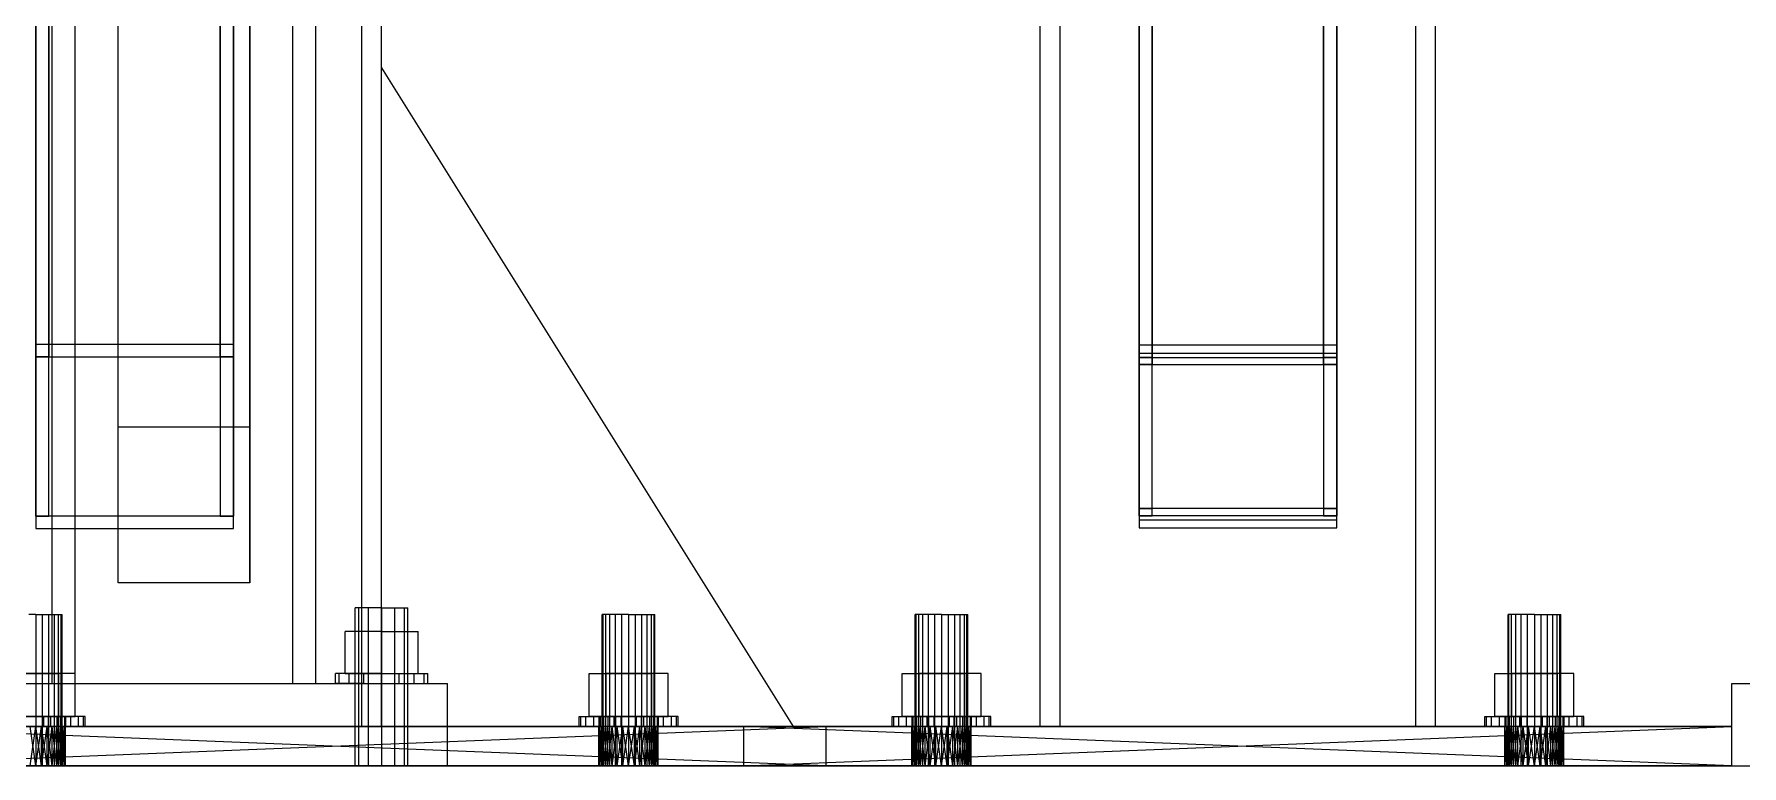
# Model space of a CAD drawing. Header units: millimetres. Extents: x -191664 to 191490, y -197311 to 10263.
# Drawn here: x 384 to 903, y -32000 to -31778 of the extents above; entities that cross this region are included whole.
import ezdxf

# ---------------------------------------------------------------- set-up
doc = ezdxf.new("R2010")
doc.units = ezdxf.units.MM
for name, color, linetype, lineweight in [('frontal_briquetadora', 7, 'Continuous', 0), ('frontal_C01', 7, 'Continuous', 0), ('frontal_C02', 7, 'Continuous', 0), ('frontal_C03', 7, 'Continuous', 0), ('frontal_mezcladora', 7, 'Continuous', 0)]:
    doc.layers.add(name, color=color, linetype=linetype, lineweight=lineweight)

msp = doc.modelspace()

# ---------------------------------------------------------------- linework, layer by layer
at = {"layer": 'frontal_briquetadora', "color": 8, "true_color": 0x657a85}
for p, q in [((484, -31988), (484, -30950)), ((490, -31988), (490, -30950)), ((346, -31988), (484, -31988)), ((484, -31988), (490, -31988))]:
    msp.add_line(p, q, dxfattribs=at)
at = {"layer": 'frontal_briquetadora', "color": 8, "true_color": 0x667b86}
for p, q in [((385, -31872.05), (385, -31072.05)), ((445, -31072.05), (445, -31872.05)), ((385, -31075.78), (385, -31875.78)), ((389, -31075.78), (389, -31875.78)), ((441, -31875.78), (441, -31075.78)), ((445, -31875.78), (445, -31075.78)), ((385, -31924.22), (385, -31124.22)), ((389, -31924.22), (389, -31124.22)), ((441, -31124.22), (441, -31924.22)), ((445, -31124.22), (445, -31924.22)), ((385, -31127.95), (385, -31927.95)), ((445, -31927.95), (445, -31127.95)), ((445, -31872.05), (385, -31872.05)), ((385, -31872.05), (385, -31875.78)), ((445, -31875.78), (445, -31872.05)), ((385, -31875.78), (445, -31875.78)), ((389, -31875.78), (385, -31875.78)), ((385, -31875.78), (385, -31924.22)), ((389, -31924.22), (389, -31875.78)), ((445, -31875.78), (441, -31875.78)), ((441, -31875.78), (441, -31924.22)), ((445, -31924.22), (445, -31875.78)), ((445, -31924.22), (385, -31924.22)), ((385, -31924.22), (385, -31927.95)), ((385, -31924.22), (389, -31924.22)), ((385, -31927.95), (445, -31927.95)), ((441, -31924.22), (445, -31924.22)), ((445, -31927.95), (445, -31924.22))]:
    msp.add_line(p, q, dxfattribs=at)
at = {"layer": 'frontal_briquetadora', "color": 8, "true_color": 0x71848d}
for p, q in [((490, -31988), (490, -31788)), ((490, -31788), (615, -31988)), ((615, -31988), (490, -31988))]:
    msp.add_line(p, q, dxfattribs=at)
at = {"layer": 'frontal_briquetadora', "color": 9, "true_color": 0xaeb9be}
for p, q in [((385, -31954), (382.93, -31954)), ((385, -31954), (387.07, -31954)), ((385, -31954), (385, -32000)), ((387.07, -31954), (389, -31954)), ((387.07, -32000), (387.07, -31954)), ((389, -31954), (390.66, -31954)), ((389, -32000), (389, -31954)), ((390.66, -31954), (391.93, -31954)), ((390.66, -32000), (390.66, -31954)), ((391.93, -31954), (392.73, -31954)), ((391.93, -32000), (391.93, -31954)), ((392.73, -31954), (393, -31954)), ((392.73, -32000), (392.73, -31954)), ((393, -32000), (393, -31954)), ((557.27, -31954), (557, -31954)), ((557, -32000), (557, -31954)), ((558.07, -31954), (557.27, -31954)), ((557.27, -32000), (557.27, -31954)), ((559.34, -31954), (558.07, -31954)), ((558.07, -32000), (558.07, -31954)), ((561, -31954), (559.34, -31954)), ((559.34, -32000), (559.34, -31954)), ((562.93, -31954), (561, -31954)), ((561, -32000), (561, -31954)), ((565, -31954), (562.93, -31954)), ((562.93, -32000), (562.93, -31954)), ((565, -31954), (567.07, -31954)), ((565, -31954), (565, -32000)), ((567.07, -31954), (569, -31954)), ((567.07, -32000), (567.07, -31954)), ((569, -31954), (570.66, -31954)), ((569, -32000), (569, -31954)), ((570.66, -31954), (571.93, -31954)), ((570.66, -32000), (570.66, -31954)), ((571.93, -31954), (572.73, -31954)), ((571.93, -32000), (571.93, -31954)), ((572.73, -31954), (573, -31954)), ((572.73, -32000), (572.73, -31954)), ((573, -32000), (573, -31954)), ((382.93, -32000), (385, -32000)), ((385, -32000), (387.07, -32000)), ((387.07, -32000), (389, -32000)), ((389, -32000), (390.66, -32000)), ((390.66, -32000), (391.93, -32000)), ((391.93, -32000), (392.73, -32000)), ((392.73, -32000), (393, -32000)), ((557.27, -32000), (557, -32000)), ((558.07, -32000), (557.27, -32000)), ((559.34, -32000), (558.07, -32000)), ((561, -32000), (559.34, -32000)), ((562.93, -32000), (561, -32000)), ((562.93, -32000), (565, -32000)), ((565, -32000), (567.07, -32000)), ((567.07, -32000), (569, -32000)), ((569, -32000), (570.66, -32000)), ((570.66, -32000), (571.93, -32000)), ((571.93, -32000), (572.73, -32000)), ((572.73, -32000), (573, -32000))]:
    msp.add_line(p, q, dxfattribs=at)
at = {"layer": 'frontal_briquetadora', "color": 252, "true_color": 0x8ba19a}
for p, q in [((373.01, -31972), (385, -31972)), ((385, -31972), (378.07, -31972)), ((396.99, -31972), (385, -31972)), ((385, -31972), (385, -31985)), ((385, -31972), (391.93, -31972)), ((391.93, -31972), (391.93, -31985)), ((396.99, -31972), (391.93, -31972)), ((396.99, -31985), (396.99, -31972)), ((553.01, -31985), (553.01, -31972)), ((553.01, -31972), (565, -31972)), ((553.01, -31972), (558.07, -31972)), ((565, -31972), (558.07, -31972)), ((558.07, -31972), (558.07, -31985)), ((576.99, -31972), (565, -31972)), ((565, -31972), (565, -31985)), ((565, -31972), (571.93, -31972)), ((571.93, -31972), (571.93, -31985)), ((576.99, -31972), (571.93, -31972)), ((576.99, -31985), (576.99, -31972)), ((385, -31985), (373.01, -31985)), ((378.07, -31985), (385, -31985)), ((381.12, -31985), (385, -31985)), ((385, -31985), (382.67, -31985)), ((388.88, -31985), (385, -31985)), ((385, -31985), (385, -31988)), ((385, -31985), (387.33, -31985)), ((385, -31985), (396.99, -31985)), ((391.93, -31985), (385, -31985)), ((387.33, -31985), (387.33, -31988)), ((388.88, -31985), (387.33, -31985)), ((387.33, -31985), (389.5, -31985)), ((388.88, -31988), (388.88, -31985)), ((392.5, -31985), (388.88, -31985)), ((389.5, -31985), (389.5, -31988)), ((392.5, -31985), (389.5, -31985)), ((389.5, -31985), (391.36, -31985)), ((391.36, -31985), (391.36, -31988)), ((395.61, -31985), (391.36, -31985)), ((391.36, -31985), (392.79, -31985)), ((391.93, -31985), (396.99, -31985)), ((392.5, -31988), (392.5, -31985)), ((395.61, -31985), (392.5, -31985)), ((392.79, -31985), (392.79, -31988)), ((397.99, -31985), (392.79, -31985)), ((392.79, -31985), (393.69, -31985)), ((393.69, -31985), (393.69, -31988)), ((399.49, -31985), (393.69, -31985)), ((393.69, -31985), (394, -31985)), ((394, -31985), (394, -31988)), ((400, -31985), (394, -31985)), ((395.61, -31988), (395.61, -31985)), ((397.99, -31985), (395.61, -31985)), ((397.99, -31988), (397.99, -31985)), ((399.49, -31985), (397.99, -31985)), ((399.49, -31988), (399.49, -31985)), ((400, -31985), (399.49, -31985)), ((400, -31988), (400, -31985)), ((550, -31988), (550, -31985)), ((550, -31985), (550.51, -31985)), ((550, -31985), (556, -31985)), ((550.51, -31988), (550.51, -31985)), ((550.51, -31985), (552.01, -31985)), ((550.51, -31985), (556.31, -31985)), ((552.01, -31988), (552.01, -31985)), ((552.01, -31985), (554.39, -31985)), ((552.01, -31985), (557.21, -31985)), ((565, -31985), (553.01, -31985)), ((558.07, -31985), (553.01, -31985)), ((554.39, -31988), (554.39, -31985)), ((554.39, -31985), (557.5, -31985)), ((554.39, -31985), (558.64, -31985)), ((556.31, -31985), (556, -31985)), ((556, -31985), (556, -31988)), ((557.21, -31985), (556.31, -31985)), ((556.31, -31985), (556.31, -31988)), ((558.64, -31985), (557.21, -31985)), ((557.21, -31985), (557.21, -31988)), ((557.5, -31988), (557.5, -31985)), ((557.5, -31985), (561.12, -31985)), ((557.5, -31985), (560.5, -31985)), ((558.07, -31985), (565, -31985)), ((560.5, -31985), (558.64, -31985)), ((558.64, -31985), (558.64, -31988)), ((562.67, -31985), (560.5, -31985)), ((560.5, -31985), (560.5, -31988)), ((561.12, -31988), (561.12, -31985)), ((561.12, -31985), (565, -31985)), ((561.12, -31985), (562.67, -31985)), ((565, -31985), (562.67, -31985)), ((562.67, -31985), (562.67, -31988)), ((568.88, -31985), (565, -31985)), ((565, -31985), (565, -31988)), ((565, -31985), (567.33, -31985)), ((565, -31985), (576.99, -31985)), ((571.93, -31985), (565, -31985)), ((567.33, -31985), (567.33, -31988)), ((568.88, -31985), (567.33, -31985)), ((567.33, -31985), (569.5, -31985)), ((568.88, -31988), (568.88, -31985)), ((572.5, -31985), (568.88, -31985)), ((569.5, -31985), (569.5, -31988)), ((572.5, -31985), (569.5, -31985)), ((569.5, -31985), (571.36, -31985)), ((571.36, -31985), (571.36, -31988)), ((575.61, -31985), (571.36, -31985)), ((571.36, -31985), (572.79, -31985)), ((571.93, -31985), (576.99, -31985)), ((572.5, -31988), (572.5, -31985)), ((575.61, -31985), (572.5, -31985)), ((572.79, -31985), (572.79, -31988)), ((577.99, -31985), (572.79, -31985)), ((572.79, -31985), (573.69, -31985)), ((573.69, -31985), (573.69, -31988)), ((579.49, -31985), (573.69, -31985)), ((573.69, -31985), (574, -31985)), ((574, -31985), (574, -31988)), ((580, -31985), (574, -31985)), ((575.61, -31988), (575.61, -31985)), ((577.99, -31985), (575.61, -31985)), ((577.99, -31988), (577.99, -31985)), ((579.49, -31985), (577.99, -31985)), ((579.49, -31988), (579.49, -31985)), ((580, -31985), (579.49, -31985)), ((580, -31988), (580, -31985)), ((385, -31988), (381.12, -31988)), ((382.67, -31988), (385, -31988)), ((385, -31988), (388.88, -31988)), ((387.33, -31988), (385, -31988)), ((387.33, -31988), (388.88, -31988)), ((389.5, -31988), (387.33, -31988)), ((388.88, -31988), (392.5, -31988)), ((389.5, -31988), (392.5, -31988)), ((391.36, -31988), (389.5, -31988)), ((391.36, -31988), (395.61, -31988)), ((392.79, -31988), (391.36, -31988)), ((392.5, -31988), (395.61, -31988)), ((392.79, -31988), (397.99, -31988)), ((393.69, -31988), (392.79, -31988)), ((393.69, -31988), (399.49, -31988)), ((394, -31988), (393.69, -31988)), ((394, -31988), (400, -31988)), ((395.61, -31988), (397.99, -31988)), ((397.99, -31988), (399.49, -31988)), ((399.49, -31988), (400, -31988)), ((550.51, -31988), (550, -31988)), ((556, -31988), (550, -31988)), ((552.01, -31988), (550.51, -31988)), ((556.31, -31988), (550.51, -31988)), ((554.39, -31988), (552.01, -31988)), ((557.21, -31988), (552.01, -31988)), ((557.5, -31988), (554.39, -31988)), ((558.64, -31988), (554.39, -31988)), ((556, -31988), (556.31, -31988)), ((556.31, -31988), (557.21, -31988)), ((557.21, -31988), (558.64, -31988)), ((561.12, -31988), (557.5, -31988)), ((560.5, -31988), (557.5, -31988)), ((558.64, -31988), (560.5, -31988)), ((560.5, -31988), (562.67, -31988)), ((565, -31988), (561.12, -31988)), ((562.67, -31988), (561.12, -31988)), ((562.67, -31988), (565, -31988)), ((565, -31988), (568.88, -31988)), ((567.33, -31988), (565, -31988)), ((567.33, -31988), (568.88, -31988)), ((569.5, -31988), (567.33, -31988)), ((568.88, -31988), (572.5, -31988)), ((569.5, -31988), (572.5, -31988)), ((571.36, -31988), (569.5, -31988)), ((571.36, -31988), (575.61, -31988)), ((572.79, -31988), (571.36, -31988)), ((572.5, -31988), (575.61, -31988)), ((572.79, -31988), (577.99, -31988)), ((573.69, -31988), (572.79, -31988)), ((573.69, -31988), (579.49, -31988)), ((574, -31988), (573.69, -31988)), ((574, -31988), (580, -31988)), ((575.61, -31988), (577.99, -31988)), ((577.99, -31988), (579.49, -31988)), ((579.49, -31988), (580, -31988))]:
    msp.add_line(p, q, dxfattribs=at)
at = {"layer": 'frontal_briquetadora', "color": 252, "true_color": 0x82929a}
for p, q in [((565, -31988), (325, -31988)), ((325, -31988), (563.24, -31988)), ((325, -31988), (385, -31988)), ((386.76, -31988), (325, -31988)), ((625, -31988), (325, -31988)), ((325, -31988), (561.56, -31988)), ((388.44, -31988), (325, -31988)), ((325, -31988), (560, -31988)), ((390, -31988), (325, -31988)), ((325, -31988), (558.64, -31988)), ((325, -31988), (557.52, -31988)), ((325, -31988), (556.69, -31988)), ((325, -31988), (556.17, -31988)), ((325, -31988), (556, -31988)), ((566.76, -31988), (325, -31988)), ((625, -32000), (325, -31988)), ((325, -32000), (625, -31988)), ((385, -31988), (376, -31988)), ((385, -31988), (376.17, -31988)), ((385, -31988), (376.69, -31988)), ((385, -31988), (377.52, -31988)), ((385, -31988), (378.64, -31988)), ((385, -31988), (380, -31988)), ((385, -31988), (381.56, -31988)), ((383.24, -31988), (385, -31988)), ((383.24, -32000), (385, -31988)), ((385, -32000), (383.24, -31988)), ((385, -31988), (386.76, -31988)), ((385, -31988), (388.44, -31988)), ((385, -31988), (390, -31988)), ((385, -31988), (391.36, -31988)), ((385, -31988), (392.48, -31988)), ((385, -31988), (393.31, -31988)), ((385, -31988), (393.83, -31988)), ((385, -31988), (394, -31988)), ((385, -31988), (385, -32000)), ((386.76, -32000), (385, -31988)), ((385, -32000), (386.76, -31988)), ((386.76, -31988), (388.44, -31988)), ((386.76, -31988), (394, -31988)), ((386.76, -32000), (386.76, -31988)), ((388.44, -32000), (386.76, -31988)), ((386.76, -32000), (388.44, -31988)), ((388.44, -31988), (390, -31988)), ((388.44, -31988), (394, -31988)), ((388.44, -32000), (388.44, -31988)), ((390, -32000), (388.44, -31988)), ((388.44, -32000), (390, -31988)), ((391.36, -31988), (390, -31988)), ((390, -31988), (394, -31988)), ((390, -31988), (558.64, -31988)), ((565, -31988), (390, -31988)), ((390, -32000), (390, -31988)), ((391.36, -32000), (390, -31988)), ((390, -32000), (391.36, -31988)), ((392.48, -31988), (391.36, -31988)), ((391.36, -31988), (394, -31988)), ((391.36, -31988), (558.64, -31988)), ((391.36, -31988), (556, -31988)), ((391.36, -31988), (556.17, -31988)), ((391.36, -31988), (556.69, -31988)), ((391.36, -31988), (557.52, -31988)), ((565, -31988), (391.36, -31988)), ((391.36, -32000), (391.36, -31988)), ((392.48, -32000), (391.36, -31988)), ((391.36, -32000), (392.48, -31988)), ((393.31, -31988), (392.48, -31988)), ((392.48, -31988), (394, -31988)), ((392.48, -31988), (558.64, -31988)), ((565, -31988), (392.48, -31988)), ((392.48, -32000), (392.48, -31988)), ((393.31, -32000), (392.48, -31988)), ((392.48, -32000), (393.31, -31988)), ((393.83, -31988), (393.31, -31988)), ((393.31, -31988), (394, -31988)), ((393.31, -31988), (558.64, -31988)), ((565, -31988), (393.31, -31988)), ((393.31, -32000), (393.31, -31988)), ((393.83, -32000), (393.31, -31988)), ((393.31, -32000), (393.83, -31988)), ((394, -31988), (393.83, -31988)), ((393.83, -31988), (558.64, -31988)), ((393.83, -31988), (565, -31988)), ((393.83, -32000), (393.83, -31988)), ((394, -32000), (393.83, -31988)), ((393.83, -32000), (394, -31988)), ((394, -31988), (558.64, -31988)), ((394, -31988), (560, -31988)), ((394, -31988), (561.56, -31988)), ((394, -31988), (563.24, -31988)), ((394, -31988), (565, -31988)), ((394, -32000), (394, -31988)), ((556, -31988), (556.17, -31988)), ((565, -31988), (556, -31988)), ((563.24, -31988), (556, -31988)), ((561.56, -31988), (556, -31988)), ((560, -31988), (556, -31988)), ((558.64, -31988), (556, -31988)), ((556, -32000), (556.17, -31988)), ((556, -32000), (556, -31988)), ((556.17, -32000), (556, -31988)), ((556.17, -31988), (556.69, -31988)), ((565, -31988), (556.17, -31988)), ((556.17, -32000), (556.69, -31988)), ((556.17, -32000), (556.17, -31988)), ((556.69, -32000), (556.17, -31988)), ((556.69, -31988), (557.52, -31988)), ((565, -31988), (556.69, -31988)), ((556.69, -32000), (557.52, -31988)), ((556.69, -32000), (556.69, -31988)), ((557.52, -32000), (556.69, -31988)), ((557.52, -31988), (558.64, -31988)), ((565, -31988), (557.52, -31988)), ((557.52, -32000), (558.64, -31988)), ((557.52, -32000), (557.52, -31988)), ((558.64, -32000), (557.52, -31988)), ((558.64, -31988), (560, -31988)), ((565, -31988), (558.64, -31988)), ((558.64, -32000), (560, -31988)), ((558.64, -32000), (558.64, -31988)), ((560, -32000), (558.64, -31988)), ((560, -31988), (561.56, -31988)), ((565, -31988), (560, -31988)), ((560, -32000), (561.56, -31988)), ((560, -32000), (560, -31988)), ((561.56, -32000), (560, -31988)), ((561.56, -31988), (563.24, -31988)), ((565, -31988), (561.56, -31988)), ((561.56, -32000), (563.24, -31988)), ((561.56, -32000), (561.56, -31988)), ((563.24, -32000), (561.56, -31988)), ((563.24, -31988), (565, -31988)), ((563.24, -32000), (565, -31988)), ((563.24, -32000), (563.24, -31988)), ((565, -32000), (563.24, -31988)), ((565, -31988), (566.76, -31988)), ((565, -31988), (625, -31988)), ((565, -31988), (565, -32000)), ((566.76, -32000), (565, -31988)), ((565, -32000), (566.76, -31988)), ((566.76, -31988), (625, -31988)), ((568.44, -31988), (566.76, -31988)), ((566.76, -31988), (570, -31988)), ((566.76, -31988), (571.36, -31988)), ((566.76, -31988), (572.48, -31988)), ((566.76, -31988), (573.31, -31988)), ((566.76, -31988), (573.83, -31988)), ((566.76, -31988), (574, -31988)), ((566.76, -32000), (566.76, -31988)), ((568.44, -32000), (566.76, -31988)), ((566.76, -32000), (568.44, -31988)), ((568.44, -31988), (625, -31988)), ((570, -31988), (568.44, -31988)), ((568.44, -31988), (574, -31988)), ((568.44, -32000), (568.44, -31988)), ((570, -32000), (568.44, -31988)), ((568.44, -32000), (570, -31988)), ((570, -31988), (625, -31988)), ((571.36, -31988), (570, -31988)), ((570, -31988), (574, -31988)), ((570, -32000), (570, -31988)), ((571.36, -32000), (570, -31988)), ((570, -32000), (571.36, -31988)), ((571.36, -31988), (625, -31988)), ((572.48, -31988), (571.36, -31988)), ((571.36, -31988), (574, -31988)), ((571.36, -32000), (571.36, -31988)), ((572.48, -32000), (571.36, -31988)), ((571.36, -32000), (572.48, -31988)), ((572.48, -31988), (625, -31988)), ((573.31, -31988), (572.48, -31988)), ((572.48, -31988), (574, -31988)), ((572.48, -32000), (572.48, -31988)), ((573.31, -32000), (572.48, -31988)), ((572.48, -32000), (573.31, -31988)), ((573.31, -31988), (625, -31988)), ((573.83, -31988), (573.31, -31988)), ((573.31, -32000), (573.31, -31988)), ((573.83, -32000), (573.31, -31988)), ((573.31, -32000), (573.83, -31988)), ((573.83, -31988), (625, -31988)), ((574, -31988), (573.83, -31988)), ((573.83, -32000), (573.83, -31988)), ((574, -32000), (573.83, -31988)), ((573.83, -32000), (574, -31988)), ((574, -31988), (625, -31988)), ((574, -32000), (574, -31988)), ((625, -32000), (625, -31988)), ((325, -32000), (565, -32000)), ((563.24, -32000), (325, -32000)), ((385, -32000), (325, -32000)), ((325, -32000), (386.76, -32000)), ((325, -32000), (625, -32000)), ((561.56, -32000), (325, -32000)), ((325, -32000), (388.44, -32000)), ((560, -32000), (325, -32000)), ((325, -32000), (390, -32000)), ((558.64, -32000), (325, -32000)), ((557.52, -32000), (325, -32000)), ((556.69, -32000), (325, -32000)), ((556.17, -32000), (325, -32000)), ((556, -32000), (325, -32000)), ((325, -32000), (566.76, -32000)), ((376, -32000), (385, -32000)), ((376.17, -32000), (385, -32000)), ((376.69, -32000), (385, -32000)), ((377.52, -32000), (385, -32000)), ((378.64, -32000), (385, -32000)), ((380, -32000), (385, -32000)), ((381.56, -32000), (385, -32000)), ((385, -32000), (383.24, -32000)), ((386.76, -32000), (385, -32000)), ((388.44, -32000), (385, -32000)), ((390, -32000), (385, -32000)), ((391.36, -32000), (385, -32000)), ((392.48, -32000), (385, -32000)), ((393.31, -32000), (385, -32000)), ((393.83, -32000), (385, -32000)), ((394, -32000), (385, -32000)), ((388.44, -32000), (386.76, -32000)), ((394, -32000), (386.76, -32000)), ((390, -32000), (388.44, -32000)), ((394, -32000), (388.44, -32000)), ((390, -32000), (391.36, -32000)), ((394, -32000), (390, -32000)), ((558.64, -32000), (390, -32000)), ((390, -32000), (565, -32000)), ((391.36, -32000), (392.48, -32000)), ((394, -32000), (391.36, -32000)), ((558.64, -32000), (391.36, -32000)), ((556, -32000), (391.36, -32000)), ((556.17, -32000), (391.36, -32000)), ((556.69, -32000), (391.36, -32000)), ((557.52, -32000), (391.36, -32000)), ((391.36, -32000), (565, -32000)), ((392.48, -32000), (393.31, -32000)), ((394, -32000), (392.48, -32000)), ((558.64, -32000), (392.48, -32000)), ((392.48, -32000), (565, -32000)), ((393.31, -32000), (393.83, -32000)), ((394, -32000), (393.31, -32000)), ((558.64, -32000), (393.31, -32000)), ((393.31, -32000), (565, -32000)), ((393.83, -32000), (394, -32000)), ((558.64, -32000), (393.83, -32000)), ((565, -32000), (393.83, -32000)), ((558.64, -32000), (394, -32000)), ((560, -32000), (394, -32000)), ((561.56, -32000), (394, -32000)), ((563.24, -32000), (394, -32000)), ((565, -32000), (394, -32000)), ((556.17, -32000), (556, -32000)), ((556, -32000), (565, -32000)), ((556, -32000), (563.24, -32000)), ((556, -32000), (561.56, -32000)), ((556, -32000), (560, -32000)), ((556, -32000), (558.64, -32000)), ((556.69, -32000), (556.17, -32000)), ((556.17, -32000), (565, -32000)), ((557.52, -32000), (556.69, -32000)), ((556.69, -32000), (565, -32000)), ((558.64, -32000), (557.52, -32000)), ((557.52, -32000), (565, -32000)), ((560, -32000), (558.64, -32000)), ((558.64, -32000), (565, -32000)), ((561.56, -32000), (560, -32000)), ((560, -32000), (565, -32000)), ((563.24, -32000), (561.56, -32000)), ((561.56, -32000), (565, -32000)), ((565, -32000), (563.24, -32000)), ((566.76, -32000), (565, -32000)), ((625, -32000), (565, -32000)), ((625, -32000), (566.76, -32000)), ((566.76, -32000), (568.44, -32000)), ((570, -32000), (566.76, -32000)), ((571.36, -32000), (566.76, -32000)), ((572.48, -32000), (566.76, -32000)), ((573.31, -32000), (566.76, -32000)), ((573.83, -32000), (566.76, -32000)), ((574, -32000), (566.76, -32000)), ((625, -32000), (568.44, -32000)), ((568.44, -32000), (570, -32000)), ((574, -32000), (568.44, -32000)), ((625, -32000), (570, -32000)), ((570, -32000), (571.36, -32000)), ((574, -32000), (570, -32000)), ((625, -32000), (571.36, -32000)), ((571.36, -32000), (572.48, -32000)), ((574, -32000), (571.36, -32000)), ((625, -32000), (572.48, -32000)), ((572.48, -32000), (573.31, -32000)), ((574, -32000), (572.48, -32000)), ((625, -32000), (573.31, -32000)), ((573.31, -32000), (573.83, -32000)), ((625, -32000), (573.83, -32000)), ((573.83, -32000), (574, -32000)), ((625, -32000), (574, -32000))]:
    msp.add_line(p, q, dxfattribs=at)
at = {"layer": 'frontal_C01', "color": 139, "true_color": 0x354b57}
for p, q in [((390, -31975), (390, -30088.5)), ((397, -31975), (397, -30088.5)), ((463, -31975), (463, -30088.5)), ((470, -31975), (470, -30088.5)), ((390, -31975), (390, -30888.93)), ((397, -31975), (397, -30888.93)), ((463, -31975), (463, -30888.93)), ((470, -31975), (470, -30888.93)), ((390, -31975), (390, -31689.37)), ((397, -31975), (397, -31689.37)), ((463, -31975), (463, -31689.37)), ((470, -31975), (470, -31689.37)), ((410, -31897.03), (410, -31706.14)), ((450, -31706.14), (450, -31897.03)), ((410, -31944.39), (410, -31753.51)), ((450, -31944.39), (450, -31753.51)), ((410, -31944.39), (410, -31897.03)), ((410, -31897.03), (450, -31897.03)), ((450, -31897.03), (450, -31944.39)), ((450, -31944.39), (410, -31944.39)), ((390, -31975), (397, -31975)), ((397, -31975), (463, -31975)), ((463, -31975), (470, -31975))]:
    msp.add_line(p, q, dxfattribs=at)
at = {"layer": 'frontal_C01', "color": 9, "true_color": 0xaebcc4}
for p, q in [((483.07, -31952), (482, -31952)), ((482, -32000), (482, -31952)), ((486, -31952), (483.07, -31952)), ((483.07, -32000), (483.07, -31952)), ((490, -31952), (486, -31952)), ((486, -32000), (486, -31952)), ((490, -31952), (494, -31952)), ((490, -31952), (490, -32000)), ((494, -31952), (496.93, -31952)), ((494, -32000), (494, -31952)), ((496.93, -31952), (498, -31952)), ((496.93, -32000), (496.93, -31952)), ((498, -32000), (498, -31952)), ((490, -31959.2), (478.91, -31959.2)), ((478.91, -31972), (478.91, -31959.2)), ((490, -31959.2), (501.09, -31959.2)), ((490, -31959.2), (490, -31972)), ((501.09, -31972), (501.09, -31959.2)), ((477.07, -31972), (476, -31972)), ((476, -31975), (476, -31972)), ((477.07, -31975), (476, -31975)), ((480.1, -31972), (477.07, -31972)), ((477.07, -31975), (477.07, -31972)), ((480.1, -31975), (477.07, -31975)), ((478.91, -31972), (490, -31972)), ((484.64, -31972), (480.1, -31972)), ((480.1, -31975), (480.1, -31972)), ((484.64, -31975), (480.1, -31975)), ((490, -31972), (484.64, -31972)), ((484.64, -31975), (484.64, -31972)), ((484.64, -31975), (490, -31975)), ((490, -31972), (495.36, -31972)), ((490, -31972), (490, -31975)), ((490, -31972), (501.09, -31972)), ((490, -31975), (495.36, -31975)), ((495.36, -31972), (499.9, -31972)), ((495.36, -31975), (495.36, -31972)), ((495.36, -31975), (499.9, -31975)), ((499.9, -31972), (502.93, -31972)), ((499.9, -31975), (499.9, -31972)), ((499.9, -31975), (502.93, -31975)), ((502.93, -31972), (504, -31972)), ((502.93, -31975), (502.93, -31972)), ((502.93, -31975), (504, -31975)), ((504, -31975), (504, -31972)), ((483.07, -32000), (482, -32000)), ((486, -32000), (483.07, -32000)), ((486, -32000), (490, -32000)), ((490, -32000), (494, -32000)), ((494, -32000), (496.93, -32000)), ((496.93, -32000), (498, -32000))]:
    msp.add_line(p, q, dxfattribs=at)
at = {"layer": 'frontal_C01', "color": 251, "true_color": 0x4e626d}
for p, q in [((350, -31975), (510, -31975)), ((510, -32000), (510, -31975)), ((900, -31975), (1060, -31975)), ((900, -32000), (900, -31975)), ((350, -32000), (510, -32000)), ((900, -32000), (1060, -32000))]:
    msp.add_line(p, q, dxfattribs=at)
at = {"layer": 'frontal_C02', "color": 139, "true_color": 0x354b57}
for p, q in [((390, -31975), (390, -29576.75)), ((397, -31975), (397, -29576.75)), ((463, -31975), (463, -29576.75)), ((470, -31975), (470, -29576.75)), ((390, -31975), (390, -30072.14)), ((397, -31975), (397, -30072.14)), ((463, -31975), (463, -30072.14)), ((470, -31975), (470, -30072.14)), ((390, -31975), (390, -30861.25)), ((397, -31975), (397, -30861.25)), ((463, -31975), (463, -30861.25)), ((470, -31975), (470, -30861.25)), ((390, -31975), (390, -31610.84)), ((397, -31975), (397, -31610.84)), ((463, -31975), (463, -31610.84)), ((470, -31975), (470, -31610.84)), ((390, -31975), (397, -31975)), ((397, -31975), (463, -31975)), ((463, -31975), (470, -31975))]:
    msp.add_line(p, q, dxfattribs=at)
at = {"layer": 'frontal_C02', "color": 9, "true_color": 0xaebcc4}
for p, q in [((483.07, -31952), (482, -31952)), ((482, -32000), (482, -31952)), ((486, -31952), (483.07, -31952)), ((483.07, -32000), (483.07, -31952)), ((490, -31952), (486, -31952)), ((486, -32000), (486, -31952)), ((490, -31952), (494, -31952)), ((490, -31952), (490, -32000)), ((494, -31952), (496.93, -31952)), ((494, -32000), (494, -31952)), ((496.93, -31952), (498, -31952)), ((496.93, -32000), (496.93, -31952)), ((498, -32000), (498, -31952)), ((490, -31959.2), (478.91, -31959.2)), ((478.91, -31972), (478.91, -31959.2)), ((490, -31959.2), (501.09, -31959.2)), ((490, -31959.2), (490, -31972)), ((501.09, -31972), (501.09, -31959.2)), ((477.07, -31972), (476, -31972)), ((476, -31975), (476, -31972)), ((477.07, -31975), (476, -31975)), ((480.1, -31972), (477.07, -31972)), ((477.07, -31975), (477.07, -31972)), ((480.1, -31975), (477.07, -31975)), ((478.91, -31972), (490, -31972)), ((484.64, -31972), (480.1, -31972)), ((480.1, -31975), (480.1, -31972)), ((484.64, -31975), (480.1, -31975)), ((490, -31972), (484.64, -31972)), ((484.64, -31975), (484.64, -31972)), ((484.64, -31975), (490, -31975)), ((490, -31972), (495.36, -31972)), ((490, -31972), (490, -31975)), ((490, -31972), (501.09, -31972)), ((490, -31975), (495.36, -31975)), ((495.36, -31972), (499.9, -31972)), ((495.36, -31975), (495.36, -31972)), ((495.36, -31975), (499.9, -31975)), ((499.9, -31972), (502.93, -31972)), ((499.9, -31975), (499.9, -31972)), ((499.9, -31975), (502.93, -31975)), ((502.93, -31972), (504, -31972)), ((502.93, -31975), (502.93, -31972)), ((502.93, -31975), (504, -31975)), ((504, -31975), (504, -31972)), ((483.07, -32000), (482, -32000)), ((486, -32000), (483.07, -32000)), ((486, -32000), (490, -32000)), ((490, -32000), (494, -32000)), ((494, -32000), (496.93, -32000)), ((496.93, -32000), (498, -32000))]:
    msp.add_line(p, q, dxfattribs=at)
at = {"layer": 'frontal_C02', "color": 251, "true_color": 0x4e626d}
for p, q in [((350, -31975), (510, -31975)), ((510, -32000), (510, -31975)), ((350, -32000), (510, -32000))]:
    msp.add_line(p, q, dxfattribs=at)
at = {"layer": 'frontal_C03', "color": 139, "true_color": 0x354b57}
for p, q in [((390, -31975), (390, -29153.29)), ((397, -31975), (397, -29153.29)), ((463, -31975), (463, -29153.29)), ((470, -31975), (470, -29153.29)), ((390, -31975), (390, -29352.58)), ((397, -31975), (397, -29352.58)), ((463, -31975), (463, -29352.58)), ((470, -31975), (470, -29352.58)), ((390, -31975), (390, -30079.71)), ((397, -31975), (397, -30079.71)), ((463, -31975), (463, -30079.71)), ((470, -31975), (470, -30079.71)), ((390, -31975), (390, -30806.85)), ((397, -31975), (397, -30806.85)), ((463, -31975), (463, -30806.85)), ((470, -31975), (470, -30806.85)), ((390, -31975), (390, -31461.68)), ((397, -31975), (397, -31461.68)), ((463, -31975), (463, -31461.68)), ((470, -31975), (470, -31461.68)), ((390, -31975), (397, -31975)), ((397, -31975), (463, -31975)), ((463, -31975), (470, -31975))]:
    msp.add_line(p, q, dxfattribs=at)
at = {"layer": 'frontal_C03', "color": 9, "true_color": 0xaebcc4}
for p, q in [((483.07, -31952), (482, -31952)), ((482, -32000), (482, -31952)), ((486, -31952), (483.07, -31952)), ((483.07, -32000), (483.07, -31952)), ((490, -31952), (486, -31952)), ((486, -32000), (486, -31952)), ((490, -31952), (494, -31952)), ((490, -31952), (490, -32000)), ((494, -31952), (496.93, -31952)), ((494, -32000), (494, -31952)), ((496.93, -31952), (498, -31952)), ((496.93, -32000), (496.93, -31952)), ((498, -32000), (498, -31952)), ((490, -31959.2), (478.91, -31959.2)), ((478.91, -31972), (478.91, -31959.2)), ((490, -31959.2), (501.09, -31959.2)), ((490, -31959.2), (490, -31972)), ((501.09, -31972), (501.09, -31959.2)), ((477.07, -31972), (476, -31972)), ((476, -31975), (476, -31972)), ((477.07, -31975), (476, -31975)), ((480.1, -31972), (477.07, -31972)), ((477.07, -31975), (477.07, -31972)), ((480.1, -31975), (477.07, -31975)), ((478.91, -31972), (490, -31972)), ((484.64, -31972), (480.1, -31972)), ((480.1, -31975), (480.1, -31972)), ((484.64, -31975), (480.1, -31975)), ((490, -31972), (484.64, -31972)), ((484.64, -31975), (484.64, -31972)), ((484.64, -31975), (490, -31975)), ((490, -31972), (495.36, -31972)), ((490, -31972), (490, -31975)), ((490, -31972), (501.09, -31972)), ((490, -31975), (495.36, -31975)), ((495.36, -31972), (499.9, -31972)), ((495.36, -31975), (495.36, -31972)), ((495.36, -31975), (499.9, -31975)), ((499.9, -31972), (502.93, -31972)), ((499.9, -31975), (499.9, -31972)), ((499.9, -31975), (502.93, -31975)), ((502.93, -31972), (504, -31972)), ((502.93, -31975), (502.93, -31972)), ((502.93, -31975), (504, -31975)), ((504, -31975), (504, -31972)), ((483.07, -32000), (482, -32000)), ((486, -32000), (483.07, -32000)), ((486, -32000), (490, -32000)), ((490, -32000), (494, -32000)), ((494, -32000), (496.93, -32000)), ((496.93, -32000), (498, -32000))]:
    msp.add_line(p, q, dxfattribs=at)
at = {"layer": 'frontal_C03', "color": 251, "true_color": 0x4e626d}
for p, q in [((350, -31975), (510, -31975)), ((510, -32000), (510, -31975)), ((350, -32000), (510, -32000))]:
    msp.add_line(p, q, dxfattribs=at)
at = {"layer": 'frontal_mezcladora', "color": 8, "true_color": 0x667b86}
for p, q in [((690, -31988), (690, -30900)), ((696, -31988), (696, -30900)), ((804, -31988), (804, -30900)), ((810, -31988), (810, -30900)), ((720, -31872.26), (720, -31022.26)), ((720, -31874.75), (720, -31024.75)), ((720, -31025.95), (720, -31875.95)), ((724, -31025.95), (724, -31875.95)), ((776, -31875.95), (776, -31025.95)), ((780, -31022.26), (780, -31872.26)), ((780, -31024.75), (780, -31874.75)), ((780, -31875.95), (780, -31025.95)), ((720, -31028.12), (720, -31878.12)), ((724, -31028.12), (724, -31878.12)), ((776, -31878.12), (776, -31028.12)), ((780, -31878.12), (780, -31028.12)), ((720, -31921.88), (720, -31071.88)), ((724, -31921.88), (724, -31071.88)), ((776, -31071.88), (776, -31921.88)), ((780, -31071.88), (780, -31921.88)), ((720, -31924.05), (720, -31074.05)), ((720, -31075.25), (720, -31925.25)), ((720, -31077.74), (720, -31927.74)), ((724, -31924.05), (724, -31074.05)), ((776, -31074.05), (776, -31924.05)), ((780, -31074.05), (780, -31924.05)), ((780, -31925.25), (780, -31075.25)), ((780, -31927.74), (780, -31077.74)), ((780, -31872.26), (720, -31872.26)), ((720, -31872.26), (720, -31875.95)), ((780, -31874.75), (720, -31874.75)), ((720, -31874.75), (720, -31878.12)), ((720, -31875.95), (780, -31875.95)), ((724, -31875.95), (720, -31875.95)), ((720, -31875.95), (720, -31924.05)), ((724, -31924.05), (724, -31875.95)), ((780, -31875.95), (776, -31875.95)), ((776, -31875.95), (776, -31924.05)), ((780, -31875.95), (780, -31872.26)), ((780, -31878.12), (780, -31874.75)), ((780, -31924.05), (780, -31875.95)), ((720, -31878.12), (780, -31878.12)), ((724, -31878.12), (720, -31878.12)), ((720, -31878.12), (720, -31921.88)), ((724, -31921.88), (724, -31878.12)), ((780, -31878.12), (776, -31878.12)), ((776, -31878.12), (776, -31921.88)), ((780, -31921.88), (780, -31878.12)), ((780, -31921.88), (720, -31921.88)), ((720, -31921.88), (720, -31925.25)), ((720, -31921.88), (724, -31921.88)), ((776, -31921.88), (780, -31921.88)), ((780, -31925.25), (780, -31921.88)), ((780, -31924.05), (720, -31924.05)), ((720, -31924.05), (720, -31927.74)), ((720, -31924.05), (724, -31924.05)), ((720, -31925.25), (780, -31925.25)), ((720, -31927.74), (780, -31927.74)), ((776, -31924.05), (780, -31924.05)), ((780, -31927.74), (780, -31924.05)), ((690, -31988), (696, -31988)), ((696, -31988), (804, -31988)), ((804, -31988), (810, -31988))]:
    msp.add_line(p, q, dxfattribs=at)
at = {"layer": 'frontal_mezcladora', "color": 9, "true_color": 0xaeb9be}
for p, q in [((652.27, -31954), (652, -31954)), ((652, -32000), (652, -31954)), ((653.07, -31954), (652.27, -31954)), ((652.27, -32000), (652.27, -31954)), ((654.34, -31954), (653.07, -31954)), ((653.07, -32000), (653.07, -31954)), ((656, -31954), (654.34, -31954)), ((654.34, -32000), (654.34, -31954)), ((657.93, -31954), (656, -31954)), ((656, -32000), (656, -31954)), ((660, -31954), (657.93, -31954)), ((657.93, -32000), (657.93, -31954)), ((660, -31954), (662.07, -31954)), ((660, -31954), (660, -32000)), ((662.07, -31954), (664, -31954)), ((662.07, -32000), (662.07, -31954)), ((664, -31954), (665.66, -31954)), ((664, -32000), (664, -31954)), ((665.66, -31954), (666.93, -31954)), ((665.66, -32000), (665.66, -31954)), ((666.93, -31954), (667.73, -31954)), ((666.93, -32000), (666.93, -31954)), ((667.73, -31954), (668, -31954)), ((667.73, -32000), (667.73, -31954)), ((668, -32000), (668, -31954)), ((832.27, -31954), (832, -31954)), ((832, -32000), (832, -31954)), ((833.07, -31954), (832.27, -31954)), ((832.27, -32000), (832.27, -31954)), ((834.34, -31954), (833.07, -31954)), ((833.07, -32000), (833.07, -31954)), ((836, -31954), (834.34, -31954)), ((834.34, -32000), (834.34, -31954)), ((837.93, -31954), (836, -31954)), ((836, -32000), (836, -31954)), ((840, -31954), (837.93, -31954)), ((837.93, -32000), (837.93, -31954)), ((840, -31954), (842.07, -31954)), ((840, -31954), (840, -32000)), ((842.07, -31954), (844, -31954)), ((842.07, -32000), (842.07, -31954)), ((844, -31954), (845.66, -31954)), ((844, -32000), (844, -31954)), ((845.66, -31954), (846.93, -31954)), ((845.66, -32000), (845.66, -31954)), ((846.93, -31954), (847.73, -31954)), ((846.93, -32000), (846.93, -31954)), ((847.73, -31954), (848, -31954)), ((847.73, -32000), (847.73, -31954)), ((848, -32000), (848, -31954)), ((652.27, -32000), (652, -32000)), ((653.07, -32000), (652.27, -32000)), ((654.34, -32000), (653.07, -32000)), ((656, -32000), (654.34, -32000)), ((657.93, -32000), (656, -32000)), ((657.93, -32000), (660, -32000)), ((660, -32000), (662.07, -32000)), ((662.07, -32000), (664, -32000)), ((664, -32000), (665.66, -32000)), ((665.66, -32000), (666.93, -32000)), ((666.93, -32000), (667.73, -32000)), ((667.73, -32000), (668, -32000)), ((832.27, -32000), (832, -32000)), ((833.07, -32000), (832.27, -32000)), ((834.34, -32000), (833.07, -32000)), ((836, -32000), (834.34, -32000)), ((837.93, -32000), (836, -32000)), ((837.93, -32000), (840, -32000)), ((840, -32000), (842.07, -32000)), ((842.07, -32000), (844, -32000)), ((844, -32000), (845.66, -32000)), ((845.66, -32000), (846.93, -32000)), ((846.93, -32000), (847.73, -32000)), ((847.73, -32000), (848, -32000))]:
    msp.add_line(p, q, dxfattribs=at)
at = {"layer": 'frontal_mezcladora', "color": 252, "true_color": 0x8ba19a}
for p, q in [((648.01, -31985), (648.01, -31972)), ((648.01, -31972), (660, -31972)), ((648.01, -31972), (653.07, -31972)), ((660, -31972), (653.07, -31972)), ((653.07, -31972), (653.07, -31985)), ((671.99, -31972), (660, -31972)), ((660, -31972), (660, -31985)), ((660, -31972), (666.93, -31972)), ((666.93, -31972), (666.93, -31985)), ((671.99, -31972), (666.93, -31972)), ((671.99, -31985), (671.99, -31972)), ((828.01, -31985), (828.01, -31972)), ((828.01, -31972), (840, -31972)), ((828.01, -31972), (833.07, -31972)), ((840, -31972), (833.07, -31972)), ((833.07, -31972), (833.07, -31985)), ((851.99, -31972), (840, -31972)), ((840, -31972), (840, -31985)), ((840, -31972), (846.93, -31972)), ((846.93, -31972), (846.93, -31985)), ((851.99, -31972), (846.93, -31972)), ((851.99, -31985), (851.99, -31972)), ((645, -31988), (645, -31985)), ((645, -31985), (645.51, -31985)), ((645, -31985), (651, -31985)), ((645.51, -31988), (645.51, -31985)), ((645.51, -31985), (647.01, -31985)), ((645.51, -31985), (651.31, -31985)), ((647.01, -31988), (647.01, -31985)), ((647.01, -31985), (649.39, -31985)), ((647.01, -31985), (652.21, -31985)), ((660, -31985), (648.01, -31985)), ((653.07, -31985), (648.01, -31985)), ((649.39, -31988), (649.39, -31985)), ((649.39, -31985), (652.5, -31985)), ((649.39, -31985), (653.64, -31985)), ((651.31, -31985), (651, -31985)), ((651, -31985), (651, -31988)), ((652.21, -31985), (651.31, -31985)), ((651.31, -31985), (651.31, -31988)), ((653.64, -31985), (652.21, -31985)), ((652.21, -31985), (652.21, -31988)), ((652.5, -31988), (652.5, -31985)), ((652.5, -31985), (656.12, -31985)), ((652.5, -31985), (655.5, -31985)), ((653.07, -31985), (660, -31985)), ((655.5, -31985), (653.64, -31985)), ((653.64, -31985), (653.64, -31988)), ((657.67, -31985), (655.5, -31985)), ((655.5, -31985), (655.5, -31988)), ((656.12, -31988), (656.12, -31985)), ((656.12, -31985), (660, -31985)), ((656.12, -31985), (657.67, -31985)), ((660, -31985), (657.67, -31985)), ((657.67, -31985), (657.67, -31988)), ((663.88, -31985), (660, -31985)), ((660, -31985), (660, -31988)), ((660, -31985), (662.33, -31985)), ((660, -31985), (671.99, -31985)), ((666.93, -31985), (660, -31985)), ((662.33, -31985), (662.33, -31988)), ((663.88, -31985), (662.33, -31985)), ((662.33, -31985), (664.5, -31985)), ((663.88, -31988), (663.88, -31985)), ((667.5, -31985), (663.88, -31985)), ((664.5, -31985), (664.5, -31988)), ((667.5, -31985), (664.5, -31985)), ((664.5, -31985), (666.36, -31985)), ((666.36, -31985), (666.36, -31988)), ((670.61, -31985), (666.36, -31985)), ((666.36, -31985), (667.79, -31985)), ((666.93, -31985), (671.99, -31985)), ((667.5, -31988), (667.5, -31985)), ((670.61, -31985), (667.5, -31985)), ((667.79, -31985), (667.79, -31988)), ((672.99, -31985), (667.79, -31985)), ((667.79, -31985), (668.69, -31985)), ((668.69, -31985), (668.69, -31988)), ((674.49, -31985), (668.69, -31985)), ((668.69, -31985), (669, -31985)), ((669, -31985), (669, -31988)), ((675, -31985), (669, -31985)), ((670.61, -31988), (670.61, -31985)), ((672.99, -31985), (670.61, -31985)), ((672.99, -31988), (672.99, -31985)), ((674.49, -31985), (672.99, -31985)), ((674.49, -31988), (674.49, -31985)), ((675, -31985), (674.49, -31985)), ((675, -31988), (675, -31985)), ((825, -31988), (825, -31985)), ((825, -31985), (825.51, -31985)), ((825, -31985), (831, -31985)), ((825.51, -31988), (825.51, -31985)), ((825.51, -31985), (827.01, -31985)), ((825.51, -31985), (831.31, -31985)), ((827.01, -31988), (827.01, -31985)), ((827.01, -31985), (829.39, -31985)), ((827.01, -31985), (832.21, -31985)), ((840, -31985), (828.01, -31985)), ((833.07, -31985), (828.01, -31985)), ((829.39, -31988), (829.39, -31985)), ((829.39, -31985), (832.5, -31985)), ((829.39, -31985), (833.64, -31985)), ((831.31, -31985), (831, -31985)), ((831, -31985), (831, -31988)), ((832.21, -31985), (831.31, -31985)), ((831.31, -31985), (831.31, -31988)), ((833.64, -31985), (832.21, -31985)), ((832.21, -31985), (832.21, -31988)), ((832.5, -31988), (832.5, -31985)), ((832.5, -31985), (836.12, -31985)), ((832.5, -31985), (835.5, -31985)), ((833.07, -31985), (840, -31985)), ((835.5, -31985), (833.64, -31985)), ((833.64, -31985), (833.64, -31988)), ((837.67, -31985), (835.5, -31985)), ((835.5, -31985), (835.5, -31988)), ((836.12, -31988), (836.12, -31985)), ((836.12, -31985), (840, -31985)), ((836.12, -31985), (837.67, -31985)), ((840, -31985), (837.67, -31985)), ((837.67, -31985), (837.67, -31988)), ((843.88, -31985), (840, -31985)), ((840, -31985), (840, -31988)), ((840, -31985), (842.33, -31985)), ((840, -31985), (851.99, -31985)), ((846.93, -31985), (840, -31985)), ((842.33, -31985), (842.33, -31988)), ((843.88, -31985), (842.33, -31985)), ((842.33, -31985), (844.5, -31985)), ((843.88, -31988), (843.88, -31985)), ((847.5, -31985), (843.88, -31985)), ((844.5, -31985), (844.5, -31988)), ((847.5, -31985), (844.5, -31985)), ((844.5, -31985), (846.36, -31985)), ((846.36, -31985), (846.36, -31988)), ((850.61, -31985), (846.36, -31985)), ((846.36, -31985), (847.79, -31985)), ((846.93, -31985), (851.99, -31985)), ((847.5, -31988), (847.5, -31985)), ((850.61, -31985), (847.5, -31985)), ((847.79, -31985), (847.79, -31988)), ((852.99, -31985), (847.79, -31985)), ((847.79, -31985), (848.69, -31985)), ((848.69, -31985), (848.69, -31988)), ((854.49, -31985), (848.69, -31985)), ((848.69, -31985), (849, -31985)), ((849, -31985), (849, -31988)), ((855, -31985), (849, -31985)), ((850.61, -31988), (850.61, -31985)), ((852.99, -31985), (850.61, -31985)), ((852.99, -31988), (852.99, -31985)), ((854.49, -31985), (852.99, -31985)), ((854.49, -31988), (854.49, -31985)), ((855, -31985), (854.49, -31985)), ((855, -31988), (855, -31985)), ((645.51, -31988), (645, -31988)), ((651, -31988), (645, -31988)), ((647.01, -31988), (645.51, -31988)), ((651.31, -31988), (645.51, -31988)), ((649.39, -31988), (647.01, -31988)), ((652.21, -31988), (647.01, -31988)), ((652.5, -31988), (649.39, -31988)), ((653.64, -31988), (649.39, -31988)), ((651, -31988), (651.31, -31988)), ((651.31, -31988), (652.21, -31988)), ((652.21, -31988), (653.64, -31988)), ((656.12, -31988), (652.5, -31988)), ((655.5, -31988), (652.5, -31988)), ((653.64, -31988), (655.5, -31988)), ((655.5, -31988), (657.67, -31988)), ((660, -31988), (656.12, -31988)), ((657.67, -31988), (656.12, -31988)), ((657.67, -31988), (660, -31988)), ((660, -31988), (663.88, -31988)), ((662.33, -31988), (660, -31988)), ((662.33, -31988), (663.88, -31988)), ((664.5, -31988), (662.33, -31988)), ((663.88, -31988), (667.5, -31988)), ((664.5, -31988), (667.5, -31988)), ((666.36, -31988), (664.5, -31988)), ((666.36, -31988), (670.61, -31988)), ((667.79, -31988), (666.36, -31988)), ((667.5, -31988), (670.61, -31988)), ((667.79, -31988), (672.99, -31988)), ((668.69, -31988), (667.79, -31988)), ((668.69, -31988), (674.49, -31988)), ((669, -31988), (668.69, -31988)), ((669, -31988), (675, -31988)), ((670.61, -31988), (672.99, -31988)), ((672.99, -31988), (674.49, -31988)), ((674.49, -31988), (675, -31988)), ((825.51, -31988), (825, -31988)), ((831, -31988), (825, -31988)), ((827.01, -31988), (825.51, -31988)), ((831.31, -31988), (825.51, -31988)), ((829.39, -31988), (827.01, -31988)), ((832.21, -31988), (827.01, -31988)), ((832.5, -31988), (829.39, -31988)), ((833.64, -31988), (829.39, -31988)), ((831, -31988), (831.31, -31988)), ((831.31, -31988), (832.21, -31988)), ((832.21, -31988), (833.64, -31988)), ((836.12, -31988), (832.5, -31988)), ((835.5, -31988), (832.5, -31988)), ((833.64, -31988), (835.5, -31988)), ((835.5, -31988), (837.67, -31988)), ((840, -31988), (836.12, -31988)), ((837.67, -31988), (836.12, -31988)), ((837.67, -31988), (840, -31988)), ((840, -31988), (843.88, -31988)), ((842.33, -31988), (840, -31988)), ((842.33, -31988), (843.88, -31988)), ((844.5, -31988), (842.33, -31988)), ((843.88, -31988), (847.5, -31988)), ((844.5, -31988), (847.5, -31988)), ((846.36, -31988), (844.5, -31988)), ((846.36, -31988), (850.61, -31988)), ((847.79, -31988), (846.36, -31988)), ((847.5, -31988), (850.61, -31988)), ((847.79, -31988), (852.99, -31988)), ((848.69, -31988), (847.79, -31988)), ((848.69, -31988), (854.49, -31988)), ((849, -31988), (848.69, -31988)), ((849, -31988), (855, -31988)), ((850.61, -31988), (852.99, -31988)), ((852.99, -31988), (854.49, -31988)), ((854.49, -31988), (855, -31988))]:
    msp.add_line(p, q, dxfattribs=at)
at = {"layer": 'frontal_mezcladora', "color": 252, "true_color": 0x82929a}
for p, q in [((840, -31988), (600, -31988)), ((600, -31988), (838.24, -31988)), ((600, -31988), (660, -31988)), ((661.76, -31988), (600, -31988)), ((600, -31988), (658.24, -31988)), ((900, -31988), (600, -31988)), ((600, -31988), (836.56, -31988)), ((663.44, -31988), (600, -31988)), ((600, -31988), (656.56, -31988)), ((600, -31988), (835, -31988)), ((665, -31988), (600, -31988)), ((600, -31988), (655, -31988)), ((600, -31988), (833.64, -31988)), ((600, -31988), (653.64, -31988)), ((600, -31988), (832.52, -31988)), ((600, -31988), (652.52, -31988)), ((600, -31988), (831.69, -31988)), ((600, -31988), (651.69, -31988)), ((600, -31988), (831.17, -31988)), ((600, -31988), (651.17, -31988)), ((600, -31988), (831, -31988)), ((600, -31988), (651, -31988)), ((841.76, -31988), (600, -31988)), ((600, -32000), (600, -31988)), ((900, -32000), (600, -31988)), ((600, -32000), (900, -31988)), ((651, -31988), (651.17, -31988)), ((660, -31988), (651, -31988)), ((658.24, -31988), (651, -31988)), ((656.56, -31988), (651, -31988)), ((655, -31988), (651, -31988)), ((653.64, -31988), (651, -31988)), ((652.52, -31988), (651, -31988)), ((651, -32000), (651.17, -31988)), ((651, -32000), (651, -31988)), ((651.17, -32000), (651, -31988)), ((651.17, -31988), (651.69, -31988)), ((660, -31988), (651.17, -31988)), ((651.17, -32000), (651.69, -31988)), ((651.17, -32000), (651.17, -31988)), ((651.69, -32000), (651.17, -31988)), ((651.69, -31988), (652.52, -31988)), ((660, -31988), (651.69, -31988)), ((651.69, -32000), (652.52, -31988)), ((651.69, -32000), (651.69, -31988)), ((652.52, -32000), (651.69, -31988)), ((652.52, -31988), (653.64, -31988)), ((660, -31988), (652.52, -31988)), ((652.52, -32000), (653.64, -31988)), ((652.52, -32000), (652.52, -31988)), ((653.64, -32000), (652.52, -31988)), ((653.64, -31988), (655, -31988)), ((660, -31988), (653.64, -31988)), ((653.64, -32000), (655, -31988)), ((653.64, -32000), (653.64, -31988)), ((655, -32000), (653.64, -31988)), ((655, -31988), (656.56, -31988)), ((660, -31988), (655, -31988)), ((655, -32000), (656.56, -31988)), ((655, -32000), (655, -31988)), ((656.56, -32000), (655, -31988)), ((656.56, -31988), (658.24, -31988)), ((660, -31988), (656.56, -31988)), ((656.56, -32000), (658.24, -31988)), ((656.56, -32000), (656.56, -31988)), ((658.24, -32000), (656.56, -31988)), ((658.24, -31988), (660, -31988)), ((658.24, -32000), (660, -31988)), ((658.24, -32000), (658.24, -31988)), ((660, -32000), (658.24, -31988)), ((660, -31988), (661.76, -31988)), ((660, -31988), (663.44, -31988)), ((660, -31988), (665, -31988)), ((660, -31988), (666.36, -31988)), ((660, -31988), (667.48, -31988)), ((660, -31988), (668.31, -31988)), ((660, -31988), (668.83, -31988)), ((660, -31988), (669, -31988)), ((660, -31988), (660, -32000)), ((661.76, -32000), (660, -31988)), ((660, -32000), (661.76, -31988)), ((661.76, -31988), (663.44, -31988)), ((661.76, -31988), (669, -31988)), ((661.76, -32000), (661.76, -31988)), ((663.44, -32000), (661.76, -31988)), ((661.76, -32000), (663.44, -31988)), ((663.44, -31988), (665, -31988)), ((663.44, -31988), (669, -31988)), ((663.44, -32000), (663.44, -31988)), ((665, -32000), (663.44, -31988)), ((663.44, -32000), (665, -31988)), ((666.36, -31988), (665, -31988)), ((665, -31988), (669, -31988)), ((665, -31988), (833.64, -31988)), ((840, -31988), (665, -31988)), ((665, -32000), (665, -31988)), ((666.36, -32000), (665, -31988)), ((665, -32000), (666.36, -31988)), ((667.48, -31988), (666.36, -31988)), ((666.36, -31988), (669, -31988)), ((666.36, -31988), (833.64, -31988)), ((666.36, -31988), (831, -31988)), ((666.36, -31988), (831.17, -31988)), ((666.36, -31988), (831.69, -31988)), ((666.36, -31988), (832.52, -31988)), ((840, -31988), (666.36, -31988)), ((666.36, -32000), (666.36, -31988)), ((667.48, -32000), (666.36, -31988)), ((666.36, -32000), (667.48, -31988)), ((668.31, -31988), (667.48, -31988)), ((667.48, -31988), (669, -31988)), ((667.48, -31988), (833.64, -31988)), ((840, -31988), (667.48, -31988)), ((667.48, -32000), (667.48, -31988)), ((668.31, -32000), (667.48, -31988)), ((667.48, -32000), (668.31, -31988)), ((668.83, -31988), (668.31, -31988)), ((668.31, -31988), (669, -31988)), ((668.31, -31988), (833.64, -31988)), ((840, -31988), (668.31, -31988)), ((668.31, -32000), (668.31, -31988)), ((668.83, -32000), (668.31, -31988)), ((668.31, -32000), (668.83, -31988)), ((669, -31988), (668.83, -31988)), ((668.83, -31988), (833.64, -31988)), ((668.83, -31988), (840, -31988)), ((668.83, -32000), (668.83, -31988)), ((669, -32000), (668.83, -31988)), ((668.83, -32000), (669, -31988)), ((669, -31988), (833.64, -31988)), ((669, -31988), (835, -31988)), ((669, -31988), (836.56, -31988)), ((669, -31988), (838.24, -31988)), ((669, -31988), (840, -31988)), ((669, -32000), (669, -31988)), ((831, -31988), (831.17, -31988)), ((840, -31988), (831, -31988)), ((838.24, -31988), (831, -31988)), ((836.56, -31988), (831, -31988)), ((835, -31988), (831, -31988)), ((833.64, -31988), (831, -31988)), ((831, -32000), (831.17, -31988)), ((831, -32000), (831, -31988)), ((831.17, -32000), (831, -31988)), ((831.17, -31988), (831.69, -31988)), ((840, -31988), (831.17, -31988)), ((831.17, -32000), (831.69, -31988)), ((831.17, -32000), (831.17, -31988)), ((831.69, -32000), (831.17, -31988)), ((831.69, -31988), (832.52, -31988)), ((840, -31988), (831.69, -31988)), ((831.69, -32000), (832.52, -31988)), ((831.69, -32000), (831.69, -31988)), ((832.52, -32000), (831.69, -31988)), ((832.52, -31988), (833.64, -31988)), ((840, -31988), (832.52, -31988)), ((832.52, -32000), (833.64, -31988)), ((832.52, -32000), (832.52, -31988)), ((833.64, -32000), (832.52, -31988)), ((833.64, -31988), (835, -31988)), ((840, -31988), (833.64, -31988)), ((833.64, -32000), (835, -31988)), ((833.64, -32000), (833.64, -31988)), ((835, -32000), (833.64, -31988)), ((835, -31988), (836.56, -31988)), ((840, -31988), (835, -31988)), ((835, -32000), (836.56, -31988)), ((835, -32000), (835, -31988)), ((836.56, -32000), (835, -31988)), ((836.56, -31988), (838.24, -31988)), ((840, -31988), (836.56, -31988)), ((836.56, -32000), (838.24, -31988)), ((836.56, -32000), (836.56, -31988)), ((838.24, -32000), (836.56, -31988)), ((838.24, -31988), (840, -31988)), ((838.24, -32000), (840, -31988)), ((838.24, -32000), (838.24, -31988)), ((840, -32000), (838.24, -31988)), ((840, -31988), (841.76, -31988)), ((840, -31988), (900, -31988)), ((840, -31988), (840, -32000)), ((841.76, -32000), (840, -31988)), ((840, -32000), (841.76, -31988)), ((841.76, -31988), (900, -31988)), ((843.44, -31988), (841.76, -31988)), ((841.76, -31988), (845, -31988)), ((841.76, -31988), (846.36, -31988)), ((841.76, -31988), (847.48, -31988)), ((841.76, -31988), (848.31, -31988)), ((841.76, -31988), (848.83, -31988)), ((841.76, -31988), (849, -31988)), ((841.76, -32000), (841.76, -31988)), ((843.44, -32000), (841.76, -31988)), ((841.76, -32000), (843.44, -31988)), ((843.44, -31988), (900, -31988)), ((845, -31988), (843.44, -31988)), ((843.44, -31988), (849, -31988)), ((843.44, -32000), (843.44, -31988)), ((845, -32000), (843.44, -31988)), ((843.44, -32000), (845, -31988)), ((845, -31988), (900, -31988)), ((846.36, -31988), (845, -31988)), ((845, -31988), (849, -31988)), ((845, -32000), (845, -31988)), ((846.36, -32000), (845, -31988)), ((845, -32000), (846.36, -31988)), ((846.36, -31988), (900, -31988)), ((847.48, -31988), (846.36, -31988)), ((846.36, -31988), (849, -31988)), ((846.36, -32000), (846.36, -31988)), ((847.48, -32000), (846.36, -31988)), ((846.36, -32000), (847.48, -31988)), ((847.48, -31988), (900, -31988)), ((848.31, -31988), (847.48, -31988)), ((847.48, -31988), (849, -31988)), ((847.48, -32000), (847.48, -31988)), ((848.31, -32000), (847.48, -31988)), ((847.48, -32000), (848.31, -31988)), ((848.31, -31988), (900, -31988)), ((848.83, -31988), (848.31, -31988)), ((848.31, -32000), (848.31, -31988)), ((848.83, -32000), (848.31, -31988)), ((848.31, -32000), (848.83, -31988)), ((848.83, -31988), (900, -31988)), ((849, -31988), (848.83, -31988)), ((848.83, -32000), (848.83, -31988)), ((849, -32000), (848.83, -31988)), ((848.83, -32000), (849, -31988)), ((849, -31988), (900, -31988)), ((849, -32000), (849, -31988)), ((900, -32000), (900, -31988)), ((600, -32000), (840, -32000)), ((838.24, -32000), (600, -32000)), ((660, -32000), (600, -32000)), ((600, -32000), (661.76, -32000)), ((658.24, -32000), (600, -32000)), ((600, -32000), (900, -32000)), ((836.56, -32000), (600, -32000)), ((600, -32000), (663.44, -32000)), ((656.56, -32000), (600, -32000)), ((835, -32000), (600, -32000)), ((600, -32000), (665, -32000)), ((655, -32000), (600, -32000)), ((833.64, -32000), (600, -32000)), ((653.64, -32000), (600, -32000)), ((832.52, -32000), (600, -32000)), ((652.52, -32000), (600, -32000)), ((831.69, -32000), (600, -32000)), ((651.69, -32000), (600, -32000)), ((831.17, -32000), (600, -32000)), ((651.17, -32000), (600, -32000)), ((831, -32000), (600, -32000)), ((651, -32000), (600, -32000)), ((600, -32000), (841.76, -32000)), ((651.17, -32000), (651, -32000)), ((651, -32000), (660, -32000)), ((651, -32000), (658.24, -32000)), ((651, -32000), (656.56, -32000)), ((651, -32000), (655, -32000)), ((651, -32000), (653.64, -32000)), ((651, -32000), (652.52, -32000)), ((651.69, -32000), (651.17, -32000)), ((651.17, -32000), (660, -32000)), ((652.52, -32000), (651.69, -32000)), ((651.69, -32000), (660, -32000)), ((653.64, -32000), (652.52, -32000)), ((652.52, -32000), (660, -32000)), ((655, -32000), (653.64, -32000)), ((653.64, -32000), (660, -32000)), ((656.56, -32000), (655, -32000)), ((655, -32000), (660, -32000)), ((658.24, -32000), (656.56, -32000)), ((656.56, -32000), (660, -32000)), ((660, -32000), (658.24, -32000)), ((661.76, -32000), (660, -32000)), ((663.44, -32000), (660, -32000)), ((665, -32000), (660, -32000)), ((666.36, -32000), (660, -32000)), ((667.48, -32000), (660, -32000)), ((668.31, -32000), (660, -32000)), ((668.83, -32000), (660, -32000)), ((669, -32000), (660, -32000)), ((663.44, -32000), (661.76, -32000)), ((669, -32000), (661.76, -32000)), ((665, -32000), (663.44, -32000)), ((669, -32000), (663.44, -32000)), ((665, -32000), (666.36, -32000)), ((669, -32000), (665, -32000)), ((833.64, -32000), (665, -32000)), ((665, -32000), (840, -32000)), ((666.36, -32000), (667.48, -32000)), ((669, -32000), (666.36, -32000)), ((833.64, -32000), (666.36, -32000)), ((831, -32000), (666.36, -32000)), ((831.17, -32000), (666.36, -32000)), ((831.69, -32000), (666.36, -32000)), ((832.52, -32000), (666.36, -32000)), ((666.36, -32000), (840, -32000)), ((667.48, -32000), (668.31, -32000)), ((669, -32000), (667.48, -32000)), ((833.64, -32000), (667.48, -32000)), ((667.48, -32000), (840, -32000)), ((668.31, -32000), (668.83, -32000)), ((669, -32000), (668.31, -32000)), ((833.64, -32000), (668.31, -32000)), ((668.31, -32000), (840, -32000)), ((668.83, -32000), (669, -32000)), ((833.64, -32000), (668.83, -32000)), ((840, -32000), (668.83, -32000)), ((833.64, -32000), (669, -32000)), ((835, -32000), (669, -32000)), ((836.56, -32000), (669, -32000)), ((838.24, -32000), (669, -32000)), ((840, -32000), (669, -32000)), ((831.17, -32000), (831, -32000)), ((831, -32000), (840, -32000)), ((831, -32000), (838.24, -32000)), ((831, -32000), (836.56, -32000)), ((831, -32000), (835, -32000)), ((831, -32000), (833.64, -32000)), ((831.69, -32000), (831.17, -32000)), ((831.17, -32000), (840, -32000)), ((832.52, -32000), (831.69, -32000)), ((831.69, -32000), (840, -32000)), ((833.64, -32000), (832.52, -32000)), ((832.52, -32000), (840, -32000)), ((835, -32000), (833.64, -32000)), ((833.64, -32000), (840, -32000)), ((836.56, -32000), (835, -32000)), ((835, -32000), (840, -32000)), ((838.24, -32000), (836.56, -32000)), ((836.56, -32000), (840, -32000)), ((840, -32000), (838.24, -32000)), ((841.76, -32000), (840, -32000)), ((900, -32000), (840, -32000)), ((900, -32000), (841.76, -32000)), ((841.76, -32000), (843.44, -32000)), ((845, -32000), (841.76, -32000)), ((846.36, -32000), (841.76, -32000)), ((847.48, -32000), (841.76, -32000)), ((848.31, -32000), (841.76, -32000)), ((848.83, -32000), (841.76, -32000)), ((849, -32000), (841.76, -32000)), ((900, -32000), (843.44, -32000)), ((843.44, -32000), (845, -32000)), ((849, -32000), (843.44, -32000)), ((900, -32000), (845, -32000)), ((845, -32000), (846.36, -32000)), ((849, -32000), (845, -32000)), ((900, -32000), (846.36, -32000)), ((846.36, -32000), (847.48, -32000)), ((849, -32000), (846.36, -32000)), ((900, -32000), (847.48, -32000)), ((847.48, -32000), (848.31, -32000)), ((849, -32000), (847.48, -32000)), ((900, -32000), (848.31, -32000)), ((848.31, -32000), (848.83, -32000)), ((900, -32000), (848.83, -32000)), ((848.83, -32000), (849, -32000)), ((900, -32000), (849, -32000))]:
    msp.add_line(p, q, dxfattribs=at)

doc.saveas('drawing.dxf')
